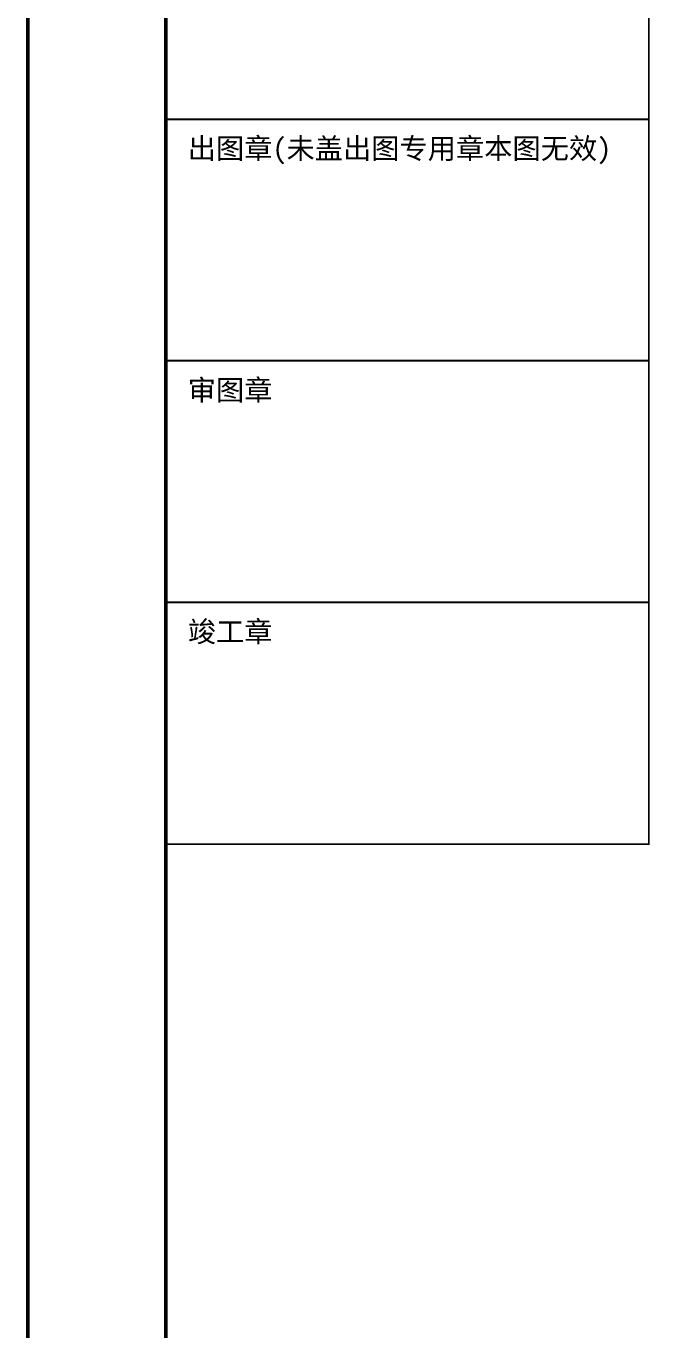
# Model space of a CAD drawing. Extents: x -599358 to 2865263, y -1062760 to 486533.
# Drawn here: x 1753459 to 1799313, y -892293 to -797847 of the extents above; entities that cross this region are included whole.
import ezdxf
from ezdxf.enums import TextEntityAlignment as Align

# ---------------------------------------------------------------- set-up
doc = ezdxf.new("R2010")
doc.units = 0
doc.layers.add('0-cxFrame', color=155, linetype='Continuous')
doc.layers.add('0-cxText', color=131, linetype='Continuous', lineweight=25)
doc.styles.add('cx_tuming', font='simhei.ttf')
doc.styles.add('cx_tuqian1', font='宋体.shx')
doc.styles.add('图框宋体', font='', dxfattribs={"width": 0.75})
doc.styles.add('黑体', font='simhei.ttf')
doc.styles.get('图框宋体').set_extended_font_data('SimSun')

# ---------------------------------------------------------------- blocks, each defined once
blk = doc.blocks.new('zjcx_lan_xinxi(Dragon)')
for p, q in [((7000, -10200), (0, -10200)), ((7000, -13700), (0, -13700)), ((7000, -17200), (0, -17200))]:
    blk.add_line(p, q)
at = {"const_width": 25}
blk.add_lwpolyline([(0, -20700), (7000, -20700), (7000, 0), (0, 0)], close=True, dxfattribs=at)
for points in [[(0, -20700), (7000, -20700), (7000, -3200)], [(0, -20700), (7000, -20700)]]:
    blk.add_lwpolyline(points, dxfattribs=at)
at = {"style": '图框宋体'}
for s, p in [('出图章(未盖出图专用章本图无效)', (318, -10771)), ('审图章', (318, -14271)), ('竣工章', (318, -17771))]:
    blk.add_text(s, height=300, dxfattribs=at).set_placement(p)
blk = doc.blocks.new('T-信息(Dragon)')
at = {"layer": '0-cxFrame'}
blk.add_blockref('zjcx_lan_xinxi(Dragon)', (0, 0), dxfattribs=at)
blk = doc.blocks.new('TK22.A2 L(Dragon)')
at = {"layer": '0-cxFrame', "color": 7, "const_width": 0.5}
blk.add_lwpolyline([(0, 0), (-594, 0), (-594, 420), (0, 420)], close=True, dxfattribs=at)
at = {"layer": '0-cxFrame', "const_width": 0.5}
blk.add_lwpolyline([(-80, 10), (-574, 10), (-574, 410), (-80, 410)], close=True, dxfattribs=at)
at = {"layer": '0-cxFrame', "xscale": 0.01, "yscale": 0.01, "zscale": 0.01}
blk.add_blockref('T-信息(Dragon)', (-574, 410), dxfattribs=at)
at = {"style": '黑体', "flags": 4}
blk.add_attdef('图幅', text='', height=3.3, dxfattribs=at).set_placement((-40, 3), align=Align.RIGHT)
at = {"layer": '0-cxText', "flags": 4}
for tag, height, style, p in [('建设单位', 3.5, 'cx_tuming', (-45, 240)), ('项目名称', 3.5, 'cx_tuming', (-45, 210)), ('子项名称', 3.5, 'cx_tuming', (-45, 180)), ('工程编号', 3.3, 'cx_tuqian1', (-35, 165)), ('图名1', 3.5, 'cx_tuming', (-45, 87)), ('图名2', 3.5, 'cx_tuming', (-45, 79)), ('图名3', 3.5, 'cx_tuming', (-45, 71)), ('出图日期', 3.3, 'cx_tuqian1', (-39, 60)), ('专业', 3.3, 'cx_tuqian1', (-55, 52)), ('图号', 3.3, 'cx_tuqian1', (-55, 44)), ('版次', 3.3, 'cx_tuqian1', (-20, 44))]:
    blk.add_attdef(tag, text='', height=height, dxfattribs=dict(at, style=style)).set_placement(p, align=Align.MIDDLE)
at = {"layer": 'Defpoints', "color": 6, "flags": 4}
for tag, height, style, p in [('tufu', 3.3, '黑体', (-12, 12)), ('dwfname', 4, 'cx_tuqian1', (-80, 3))]:
    blk.add_attdef(tag, text='', height=height, dxfattribs=dict(at, style=style)).set_placement(p, align=Align.RIGHT)

msp = doc.modelspace()

# ---------------------------------------------------------------- block references
at = {"layer": '0-cxFrame', "xscale": 500, "yscale": 500, "zscale": 500}
msp.add_blockref('TK22.A2 L(Dragon)', (2050583.8, -958607), dxfattribs=at)

doc.saveas('drawing.dxf')
